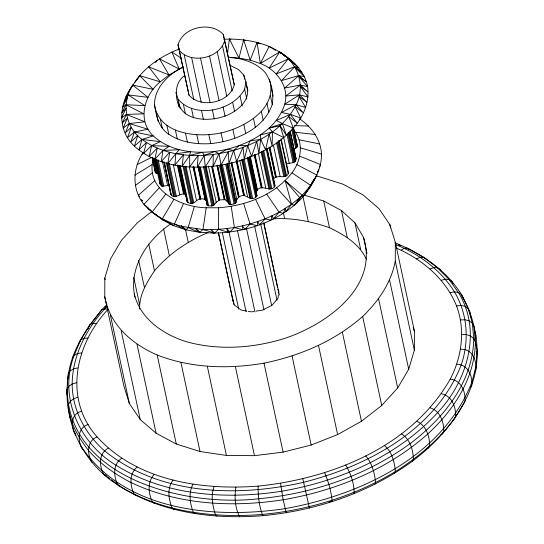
<?xml version="1.0" encoding="UTF-8"?>
<svg xmlns="http://www.w3.org/2000/svg" width="544" height="544" viewBox="0 0 544 544"><rect width="100%" height="100%" fill="white"/><g stroke="black" fill="none" stroke-linecap="round" stroke-linejoin="round"><path stroke-width="0.82" d="M299.309 118.694C311.386 126.589 320.756 139.298 321.497 154.068C321.701 170.136 312.739 184.246 303.28 196.534C280.677 221.252 246.33 232.512 213.472 233.111L210.773 229.357L214.703 233.043L218.559 229.357L218.606 207.76C246.085 205.748 274.584 195.085 291.972 172.836C301.281 160.704 304.082 142.147 293.651 129.839M315.874 176.174L319.178 176.671L342.931 184.171L363.106 194.963L378.944 208.617L389.83 224.611L395.345 242.338L414.426 331.35L414.358 350.118L408.707 369.22L397.691 387.913L381.738 405.477L361.454 421.24L337.627 434.595L311.161 445.026L283.084 452.139L254.476 455.661L226.426 455.444L200.015 451.513L176.263 444.006L156.087 433.221L140.25 419.567L129.363 403.566L123.848 385.839L104.768 296.834L104.836 278.059L110.486 258.958L121.502 240.271L137.455 222.707L151.851 211.521M185.796 194.568C180.86 191.604 175.093 200.403 170.904 194.541L164.2 162.554M414.358 350.118L395.277 261.113L395.345 242.338M88.366 328.63L88.4 327.005L90.046 324.584L101.701 309.849L106.923 304.586M396.501 248.146C422.43 259.481 445.91 279.181 456.552 305.966C465.569 329.861 461.836 356.769 450.262 379.107C411.76 446.461 332.248 478.564 258.162 486.112C257.931 496.053 259.189 506.457 262.854 515.671C316.193 510.626 368.88 492.952 412.352 461.23C442.218 438.593 468.398 407.619 475.789 369.961C479.937 344.087 474.334 317.159 461.414 294.501C446.182 270.082 421.342 253.218 394.937 242.808M475.728 338.987L475.884 335.403L474.137 329.161M67.204 387.314C64.913 425.932 85.088 464.61 117.987 485.085C160.48 512.822 213.146 519.629 262.854 515.671M67.347 385.655L67.708 381.521M67.85 379.862C69.244 359.638 78.785 340.66 90.454 324.414M258.162 486.112C201.525 490.443 137.142 480.889 97.07 436.866C63.165 398.84 75.453 343.781 108.045 309.352L104.455 308.89L101.701 309.849L91.48 323.116M228.868 57.202C242.209 58.29 256.122 62.336 265.288 72.658C271.476 81.729 273.986 93.52 272.265 104.353C263.636 129.54 235.382 141.127 210.759 143.616C196.275 144.514 181.091 142.453 168.796 134.259C158.664 127.718 156.196 115.763 154.503 104.672C154.414 87.271 168.871 74.1 183.308 66.79M154.503 104.672C158.936 134.484 197.356 137.979 221.048 132.906C244.637 127.724 278.127 108.521 269.477 79.655M278.358 294.93L278.004 298.221L272.129 305.191L262.507 310.121L256.129 311.12M278.528 293.284L278.793 290.816L277.794 289.442M227.433 54.148L229.391 39.039C249.213 39.379 270.13 43.54 285.695 56.562L279.915 52.149C292.706 60.044 304.803 71.203 307.605 86.639C309.176 97.6 306.224 108.514 300.805 118.034C285.07 143.031 256.816 156.924 228.922 163.71C197.098 170.34 159.725 168.878 134.368 146.132C116.586 129.962 118.857 102.007 133.491 84.572M142.984 152.844C132.512 168.089 131.811 189.774 143.976 204.326C152.028 213.717 162.914 219.932 174.454 224.06C187.129 228.881 201.171 227.202 213.472 233.111L199.213 232.274L195.568 228.466L200.002 232.322L202.994 229.364L206.217 207.76L218.606 207.76M235.906 487.193C234.246 496.944 235.096 508.069 239.646 516.8M178.949 106.461C174.889 95.955 174.508 82.389 184.878 75.426M246.792 99.042L244.664 89.121L245.942 81.824L243.787 75.045L238.415 69.448L230.357 65.579M206.258 199.607L207.155 205.197L208.658 205.863L211.847 205.945L213.765 205.367L216.199 202.32L219.681 199.886L225.005 199.675L227.215 201.443L229.058 204.15C231.227 204.809 233.988 204.272 235.81 202.919C236.388 198.438 239.693 195.024 244.474 195.473C248.336 197.52 253.327 200.865 256.911 196.098L256.428 193.004L256.897 190.454L249.655 156.665M256.897 190.454C262.235 183.308 269.933 193.358 274.876 186.266L267.063 148.498M206.217 207.76C180.771 207.339 145.003 190.04 153.177 159.297M206.788 202.076C205.863 197.513 199.294 198.431 196.547 200.648C194.208 203.381 190.536 204.374 187.435 202.252L185.511 192.732M155.183 169.585L155.305 172.366L156.386 173.325L157.359 173.4L154.183 158.562M293.57 148.913L296.623 147.682L297.391 146.384L293.57 127.806M245.133 40.501L243.658 39.868L238.959 58.106L230.187 57.664M354.096 493.68C354.355 483.82 350.785 473.498 345.658 465.025M134.966 297.14C128.207 267.77 147.54 239.476 171.02 223.645M139.618 309.067C139.06 294.95 146.928 282.18 154.476 270.83C168.837 253.803 187.564 241.203 207.985 232.553M188.149 227.576L199.213 232.274L185.824 229.786L181.302 225.814L186.198 229.854L188.149 227.576L194.405 206.339M104.768 296.834C109.772 324.979 132.063 344.073 157.182 355.001C191.094 368.254 228.439 369.26 264.003 363.134C300.036 355.837 334.92 340.972 362.651 316.465C378.352 301.362 391.211 282.86 395.277 261.113M214.098 486.54C210.596 495.734 212.554 505.879 215.56 514.91L216.906 516.12M286.307 164.166C289.646 162.37 296.46 164.07 296.058 158.372L290.224 131.172M178.058 44.941C182.702 26.921 211.12 20.788 223.298 34.564L234.274 84.789C229.636 102.809 201.219 108.943 189.04 95.166L178.058 44.941L189.04 95.166M179.5 50.667C191.678 64.437 220.096 58.303 224.733 40.29M286.409 512.217L286.219 512.74L283.166 499.759L280.568 483.303M132.097 86.68C142.079 68.558 160.534 56.386 179.445 48.912M137.149 79.648L137.673 78.234L134.885 82.457M374.966 484.187L375.618 482.576C374.558 473.117 372.266 463.162 365.663 455.92M273.21 179.425C276.726 173.305 286.117 180.37 288.517 173.04L281.092 138.611M165.682 194.154L152.048 212.262L163.186 220.184L173.699 225.719L183.512 203.544M193.038 484.153C188.19 492.898 189.999 503.472 193.324 512.394L194.942 513.631L196.214 513.271M319.525 166.804L320.545 164.56L299.744 156.203M311.229 184.831L310.182 187.082L313.854 180.295L305.198 193.909L316.934 175.127L296.874 164.608M316.934 175.127L311.576 184.083L312.997 181.057M160.113 182.607L159.943 183.926L161.854 186.191L169.102 185.382M311.576 184.083L313.84 179.588M317.608 172.088L318.743 169.844L317.546 172.074M394.475 473.321L395.366 471.573C418.486 457.103 439.661 439.164 455.6 416.881C456.185 407.238 451.935 395.801 441.408 393.706M223.944 39.345L229.391 39.039L238.959 58.106L250.192 60.132L260.345 63.512L269.164 46.43L275.577 50.266M138.156 78.35L139.584 75.609L160.283 81.811L169.021 74.97L181.397 68.075M310.774 185.463L303.28 196.534L302.226 195.282L299.751 197.622L296.704 203.232L302.226 195.282L310.774 185.463L291.972 172.836M412.352 461.23L413.474 459.333C413.073 449.813 410.135 439.205 401.513 433.908M159.093 216.927L163.186 220.184L162.302 218.906L173.842 199.437M172.999 480.066C166.933 488.24 168.524 499.263 172.169 508.082L174.046 509.368M453.954 419.308L464.943 401.465C465.807 391.796 461.149 380.134 450.262 379.107M475.028 371.164L475.789 369.961L477.292 350.785L475.388 341.884L473.974 326.502L472.362 323.272L468.228 308.509L461.414 294.501L458.415 292.482L449.14 279.575L437.43 267.77L423.456 257.23L420.145 257.258L416.582 258.896M175.936 92.412L178.092 99.192C194.752 119.129 233.179 110.928 244.664 89.121M72.298 358.136L74.14 355.327L80.811 339.81L90.046 324.584L93.017 323.34L96.866 323.483M470.784 387.158L471.702 385.75L471.838 382.371L475.939 366.513C475.769 357.415 470.628 348.548 460.523 349.275M79.057 342.428L80.811 339.81L83.96 338.28L88.019 338.082M202.994 229.364C229.296 230.574 255.823 224.658 279.052 212.228L283.397 213.316L285.308 208.257L285.811 211.548L291.557 204.286L285.172 180.649L299.751 197.622L294.263 205.367L291.557 204.286L276.678 187.816M154.272 474.341C147.098 481.841 148.417 493.32 152.381 502.03L154.51 503.397M155.489 62.58L157.06 60.595M299.751 197.622L291.557 204.286L279.052 212.228L273.394 218.831L272.075 215.553L270.98 220.157L265.091 218.878L255.626 199.424M137.088 467.051C128.942 473.81 129.962 485.71 134.239 494.333L136.598 495.795M265.091 218.878L259.644 224.774L257.577 221.456L257.38 225.699L250.063 224.04L244.984 229.208L242.23 225.801L242.984 229.772L234.403 227.569L229.847 231.989L226.481 228.46L228.208 232.268L218.559 229.357M159.263 187.843L143.976 204.326L148.464 208.08M181.472 58.324L171.884 51.986L179.16 69.04L159.474 58.834L169.021 74.97L148.6 66.783L160.283 81.811C144.371 94.479 136.864 120.544 153.286 135.925C172.985 153.918 202.402 154.775 227.181 149.24C251.076 143.072 276.814 129.234 284.723 104.23C289.728 86.476 276.406 69.591 260.345 63.512L257.04 42.357L260.073 43.887M104.904 307.353L106.08 306.17M106.835 306.496C87.149 327.447 72.536 354.702 72.155 383.982C72.23 409.89 85.381 434.18 104.706 450.942C159.875 495.448 237.395 497.372 303.742 482.27C367.928 465.963 435.805 429.889 461.156 365.038C469.486 341.061 467.602 313.752 454.444 291.842C440.871 270.178 419.485 254.266 395.984 244.732M139.584 75.609L153.19 89.352L132.688 85.068C121.407 102.394 124.896 127.106 142.025 139.427C168.191 158.542 203.47 158.454 233.641 150.436C258.672 142.909 283.968 128.887 296.16 104.713C305.912 85.945 297.561 62.383 279.677 51.959L260.345 63.512M121.693 458.293C112.696 464.256 113.41 476.558 117.987 485.085C160.555 511.945 212.758 518.33 262.092 514.461C308.931 510.068 355.008 495.931 395.366 471.573C394.631 462.087 392.061 451.812 384.37 445.502M154.768 180.676L138.326 195.316L139.516 196.486M108.297 448.188C98.552 453.322 99.008 465.977 103.836 474.409M135.266 185.504L152.334 172.87M97.07 436.866C86.7 441.15 86.958 454.124 91.984 462.461M134.871 175.168L152.014 164.642M401.186 250.138L404.396 248.302L407.402 248.098L426.013 258.808M88.169 424.49C77.275 427.91 77.425 441.17 82.586 449.392L83.783 450.201M291.972 128.928L293.427 128.153L288.626 116.416L297.119 123.094L290.394 114.376L281.534 112.479L296.16 104.713L305.714 107.542L298.969 96.478L306.857 102.258L299.533 94.833L285.79 96.009L300.417 85.027L307.605 86.639L298.976 76.622L306.068 81.736L298.799 75.575L281.472 80.621L294.705 66.749L298.887 67.823L288.633 59.242L294.855 63.852L288.272 58.8L269.11 68.156L279.677 51.959L280.561 53.244M137.156 164.601L151.565 157.379M81.722 411.223C70.387 413.78 70.55 427.298 75.772 435.377L75.12 433.051M142.059 154.108L144.412 153.177M77.806 397.242L73.515 398.82L70.162 401.506L68.272 404.906C69.027 421.838 78.37 437.376 88.55 450.514C100.388 463.957 115.09 474.416 130.995 482.528C178.112 504.9 232.247 507.661 283.166 499.759C335.852 490.736 387.45 469.737 427.734 433.996C453.655 410.271 474.966 378.094 475.388 341.884L473.763 338.586L472.362 323.272L469.227 320.892L465.052 319.722L460.469 319.947M429.984 269.001L433.854 267.6L437.43 267.77L440.164 269.477L440.898 270.973M440.919 434.52L442.299 434.044L443.795 431.8C444.067 422.198 440.259 411.006 430.229 407.837M269.232 128.03L280.092 125.739L283.784 137.598L272.428 131.974L269.232 128.03L282.411 123.549L293.427 128.153M76.473 382.745L72.155 383.982L68.775 386.383L66.864 389.592L66.708 393.108L67.225 395.536M329.086 502.03L331.473 501.357L332.153 501.67C331.398 491.762 328.488 481.862 324.612 472.688M427.122 448.426L428.366 448.079L429.692 446.012C429.631 436.451 426.272 425.537 416.874 421.294M441.204 280.323L445.339 279.181L449.14 279.575L452.016 281.432L453.24 283.866M77.751 367.914L73.46 368.805L70.108 370.92L68.211 373.932C54.924 474.647 180.989 507.844 258.726 498.746C312.732 493.639 366.078 475.735 410.108 443.618C443.401 418.642 473.076 382.038 473.763 338.586L470.614 336.015L466.412 334.567L461.802 334.444M450.106 292.699L454.444 291.842L458.415 292.482C482.501 331.269 467.16 381.31 437.689 412.549C397.256 456.525 339.694 481.216 281.615 491.252C225.753 499.834 164.886 495.795 115.933 465.174C79.118 442.891 58.296 396.8 74.14 355.327L77.411 353.505L81.614 352.961M253.735 311.501L251.342 311.875L248.22 311.318M456.552 305.966L461.047 305.422L465.147 306.313L468.228 308.509L469.819 311.678L471.036 317.342M272.959 218.858C292.182 217.532 311.379 221.354 329.467 227.705C344.1 234.682 359.149 243.787 366.262 259.026M294.331 125.644L308.502 126.011M295.644 132.301L315.384 134.511M246.656 311.039L241.196 310.066L239.156 308.577M456.661 364.228C466.385 364.242 471.798 373.504 471.838 382.371C442.177 457.259 359.788 495.203 285.076 508.66C214.227 519.187 124.515 511.163 81.022 446.291M299.118 139.808L319.756 143.956M300.499 147.859L321.497 154.068M304.116 195.112L323.741 201.001L341.489 210.569L354.967 222.897L363.535 237.402L367.003 253.586M229.391 39.039L230.887 39.569M398.419 244.746L400.69 245.711M407.49 248.594L409.761 249.56M152.048 212.262L153.32 212.806M174.454 224.06L185.824 229.786L173.699 225.719L162.302 218.906M104.516 474.837L109.895 478.632M283.125 54.903L290.822 59.888L288.272 58.8L276.223 73.916L294.705 66.749L301.716 72.325L295.045 67.483L304.538 76.826L298.799 75.575L284.696 88.06L300.417 85.027L307.802 91.807L300.295 86.387L307.999 96.975L299.533 94.833L284.723 104.23L296.16 104.713L303.26 112.792L295.038 106.59L300.805 118.034L290.394 114.376L276.318 120.489L282.411 123.549L286.396 135.313L280.092 125.739M142.487 200.79L141.154 199.825L142.426 200.838M237.789 307.584L234.389 305.096L233.968 303.545M151.749 211.058L148.009 208.291L150.647 210.317M111.228 479.638L120.544 486.662M155.237 213.86L156.522 214.88M256.673 42.289L257.897 43.302M285.172 180.649L302.226 195.282M258.176 43.35L257.04 42.357L250.192 60.132L243.658 39.868M104.808 474.354L106.57 476.122M295.576 157.842L296.058 158.372M461.564 295.637L462.978 297.602L463.325 299.22M266.737 194.133L279.052 212.228M296.759 143.698L297.106 144.289M309.176 507.62L309.427 508.055L302.818 478.808M275.012 185.586L266.907 148.73M178.262 102.347C182.437 120.605 207.026 121.496 221.83 117.103C235.035 113.363 252.545 100.885 246.242 85.238M70.992 419.329L70.026 417.391L69.727 414.154M134.273 293.903C140.202 318.94 163.309 334.526 186.599 341.775C218.416 350.554 252.3 348.262 283.676 338.735C325.067 325.237 379.25 287.953 363.535 237.402M243.664 203.524L250.063 224.04M413.175 327.318L414.426 331.35M288.334 172.4L288.517 173.04M232.696 298.887L233.546 301.995M234.274 84.789L223.298 34.564M271.381 88.556L273.102 96.268M156.414 113.574L158.127 121.285M389.83 224.611L390.538 227.909M389.62 280.214L408.707 369.22M378.61 298.901L397.691 387.913M354.967 222.897L360.686 249.594M341.489 210.569L347.215 237.272M362.651 316.465L381.738 405.477M323.741 201.001L329.467 227.705M342.373 332.228L361.454 421.24M293.332 127.432L297.391 146.384M293.162 128.112L297.221 147.07M292.38 127.901L296.623 147.682M291.829 129.968L295.712 148.104M290.081 131.016L296.086 159.038M293.454 147.954L294.161 151.252M294.515 152.898L295.399 157.019M289.17 132.376L295.358 161.214M302.892 196.262L308.271 221.347M288.524 132.199L294.882 161.867M287.871 133.518L294.059 162.364M287.042 134.579L293.046 162.602M283.75 137.659L289.231 163.207M280.983 139.93L288.232 173.72M270.354 95.452L272.265 104.353M278.95 140.325L286.552 175.766M278.222 140.889L285.824 176.324M277.426 142.038L284.852 176.65M276.597 142.888L283.839 176.678M267.009 103.571L268.913 112.472M318.539 345.583L337.627 434.595M273.428 145.173L280.146 176.487M269.96 147.261L276.318 176.936L275.529 177.324L268.988 146.832M269.518 147.41L275.876 177.079M283.41 212.826L284.621 218.491M261.29 111.357L263.201 120.251M266.75 148.356L274.876 186.266M266.172 148.981L274.298 186.891M263.711 150.695L271.837 188.605M262.793 151.11L270.926 189.02M261.773 151.232L269.899 189.142M245.942 81.824L247.887 90.916M261.038 151.871L268.988 188.958M253.456 118.47L255.367 127.371M243.787 75.045L244.671 79.179M258.359 153.381L265.778 187.993M255.088 154.673L262.16 187.639L261.27 187.864L254.198 154.897M254.626 154.727L261.691 187.694M240.094 96.227L242.216 106.141M243.848 124.603L245.759 133.504M250.199 156.121L257.448 189.91M250.029 157.189L257.101 190.155M263.881 222.89L279.351 295.038M263.69 222.979L274.176 271.905M274.53 273.564L277.556 287.66M292.08 356.021L311.161 445.026M248.826 157.563L256.428 193.004M248.771 157.522L256.897 195.432M248.608 157.366L256.911 196.098M247.989 157.202L256.469 196.758M247.18 157.712L255.666 197.268M222.618 46.362L232.159 90.868M260.698 223.992L277.052 300.288M232.662 102.435L234.614 111.527M244.174 158.923L252.654 198.485M243.168 159.147L251.648 198.71M242.372 159.888L250.675 198.621M241.645 159.508L249.954 198.24M217.274 51.87L226.814 96.376M254.64 226.182L271.708 305.789M239.768 160.33L247.54 196.595M232.886 129.486L234.797 138.387M237.055 160.861L244.474 195.473L243.576 195.514L236.15 160.902M236.79 161.643L244.038 195.432M223.108 107.148L225.06 116.239M209.508 55.964L219.048 100.47M246.527 228.623L263.949 309.89M231.778 162.166L239.197 196.778M231.533 163.166L238.775 196.955M231.037 162.602L238.456 197.214M229.058 163.424L236.83 199.689M227.807 163.506L236.11 202.239M221.048 132.906L222.958 141.807M227.331 163.356L235.81 202.919M226.624 163.928L235.103 203.49M225.665 164.274L234.144 203.837M212.364 109.895L214.309 118.986M200.512 58.031L210.052 102.53M237.524 230.683L254.952 311.95M222.408 164.873L230.887 204.428M264.003 363.134L283.084 452.139M221.401 164.886L229.881 204.442M220.572 164.594L229.058 204.15M220.286 164.88L228.589 203.612M219.443 165.186L227.215 201.443M217.586 165.056L225.005 199.675L224.182 199.526L216.94 165.736M217.389 165.75L224.631 199.539M208.848 134.715L210.759 143.616M191.651 57.746L201.192 102.252M229.017 232.057L246.085 311.671M201.477 110.418L203.429 119.51M212.439 166.09L219.681 199.886M211.976 166.178L219.218 199.968M211.568 166.376L218.81 200.165M208.427 166.063L216.199 202.32M184.273 55.162L193.814 99.661M222.353 232.791L238.707 309.08M206.224 166.838L214.35 204.748M205.462 166.634L213.765 205.367M204.558 167.062L212.867 205.802M218.47 232.438L233.934 304.586M218.273 232.526L233.029 301.349M191.515 108.657L193.467 117.749M196.826 134.837L198.737 143.738M203.361 166.389L211.847 205.945M200.355 167.13L208.658 205.863M199.451 166.933L207.754 205.666M199.723 169.109L200.43 172.407M202.368 181.472L205.904 197.955M198.852 166.464L207.155 205.197M198.587 166.858L205.652 199.825M198.315 166.648L205.38 199.614M197.921 166.539L204.986 199.505M183.457 104.788L185.409 113.88M193.916 166.777L200.804 198.92L199.893 199.022L193.004 166.879M193.46 166.77L200.348 198.907M185.504 133.26L187.415 142.154M178.092 99.192L180.037 108.283M235.389 366.649L254.476 455.661M178.452 104.666L178.806 106.318M189.298 166.858L196.547 200.648M185.98 166.45L193.752 202.715M184.987 166.131L192.936 203.218M183.981 166.376L191.93 203.463M175.379 130.05L177.29 138.951M183.002 166.308L190.951 203.395M180.2 165.553L188.149 202.64M179.676 165.539L181.975 176.249M182.328 177.902L183.036 181.193M179.656 165.988L187.435 202.252M179.343 165.396L187.122 201.654M178.405 165.961L184.409 193.984L183.552 193.895L177.364 165.05M177.827 165.029L184.008 193.875M166.886 125.358L168.796 134.259M173.257 164.342L179.792 194.834M185.443 229.303L188.217 242.25M160.405 119.381L162.316 128.282M169.266 163.363L176.331 196.33M168.3 163.703L175.365 196.67M167.11 162.914L174.352 196.704M166.267 162.642L173.509 196.432M164.295 162.119L171.36 195.085M163.839 161.575L170.904 194.541M207.346 366.438L226.426 455.444M162.466 161.548L167.586 185.45M158.141 159.854L163.792 186.232M157.114 159.997L162.772 186.368M156.196 159.82L161.854 186.191M155.57 159.365L161.228 185.742M154.469 158.379L159.943 183.926M153.027 157.665L156.386 173.325M152.184 157.08L155.645 172.951M152.123 157.529L155.305 172.366M163.601 228.888L169.327 255.592M180.934 362.501L200.015 451.513M148.75 244.127L154.476 270.83M138.638 260.562L144.364 287.266M157.182 355.001L176.263 444.006M133.736 277.413L139.461 304.116M137 344.209L156.087 433.221M121.162 330.555L140.25 419.567M104.836 278.059L105.189 279.704M110.282 314.561L129.363 403.566M231.207 206.332L234.403 227.569M476.836 351.077L477.136 354.3M213.248 154.38L213.119 166.376L219.008 153.734L227.181 149.24L233.641 150.436L239.136 145.636L247.69 145.608L250.356 140.801L260.746 139.393L265.513 149.763L269.192 134.035L272.156 146.105L272.428 131.974L260.488 134.871L260.746 139.393L258.876 153.422L256.761 141.29L251.6 156.386L247.69 145.608L244.324 159.351L243.012 147.22L236.626 161.527L233.641 150.436L228.922 163.71L228.358 151.626L221.02 165.043L219.008 153.734L214.846 151.497L204.197 155.407L197.356 167.28L198.138 155.407L189.727 166.831L189.645 155.407L190.55 151.735L175.766 153.741L167.776 163.724L169.728 152.191L161.289 161.548L162.969 150.45L169.17 146.329L151.613 145.636L143.562 153.449L146.547 142.358L138.965 149.79L142.025 139.427L153.286 135.925L134.477 132.008L127.48 137.632L131.396 127.092L125.297 132.913L129.2 123.59L144.82 121.781L126.33 114.417L121.373 118.082L126.099 108.242L121.849 112.832L125.963 104.754L144.786 105.611L128.105 94.874L125.929 97.022L132.688 85.068L147.975 97.362L128.105 94.874L124.127 102.306L127.391 98.165L122.318 107.59L125.963 104.754L143.725 113.832L126.33 114.417L122.237 123.134L127.446 117.98L123.107 128.194L129.2 123.59L148.036 129.22L134.477 132.008L130.92 141.882L137.829 135.3L134.368 146.132L142.025 139.427L160.398 141.685L151.613 145.636L149.185 156.414L157.291 148.043L154.809 159.372L162.969 150.45L179.323 149.709L175.766 153.741L174.937 165.056L183.478 154.666L182.097 166.382L189.645 155.407L202.511 152.334L204.197 155.407L205.238 166.824L213.248 154.38"/></g></svg>
